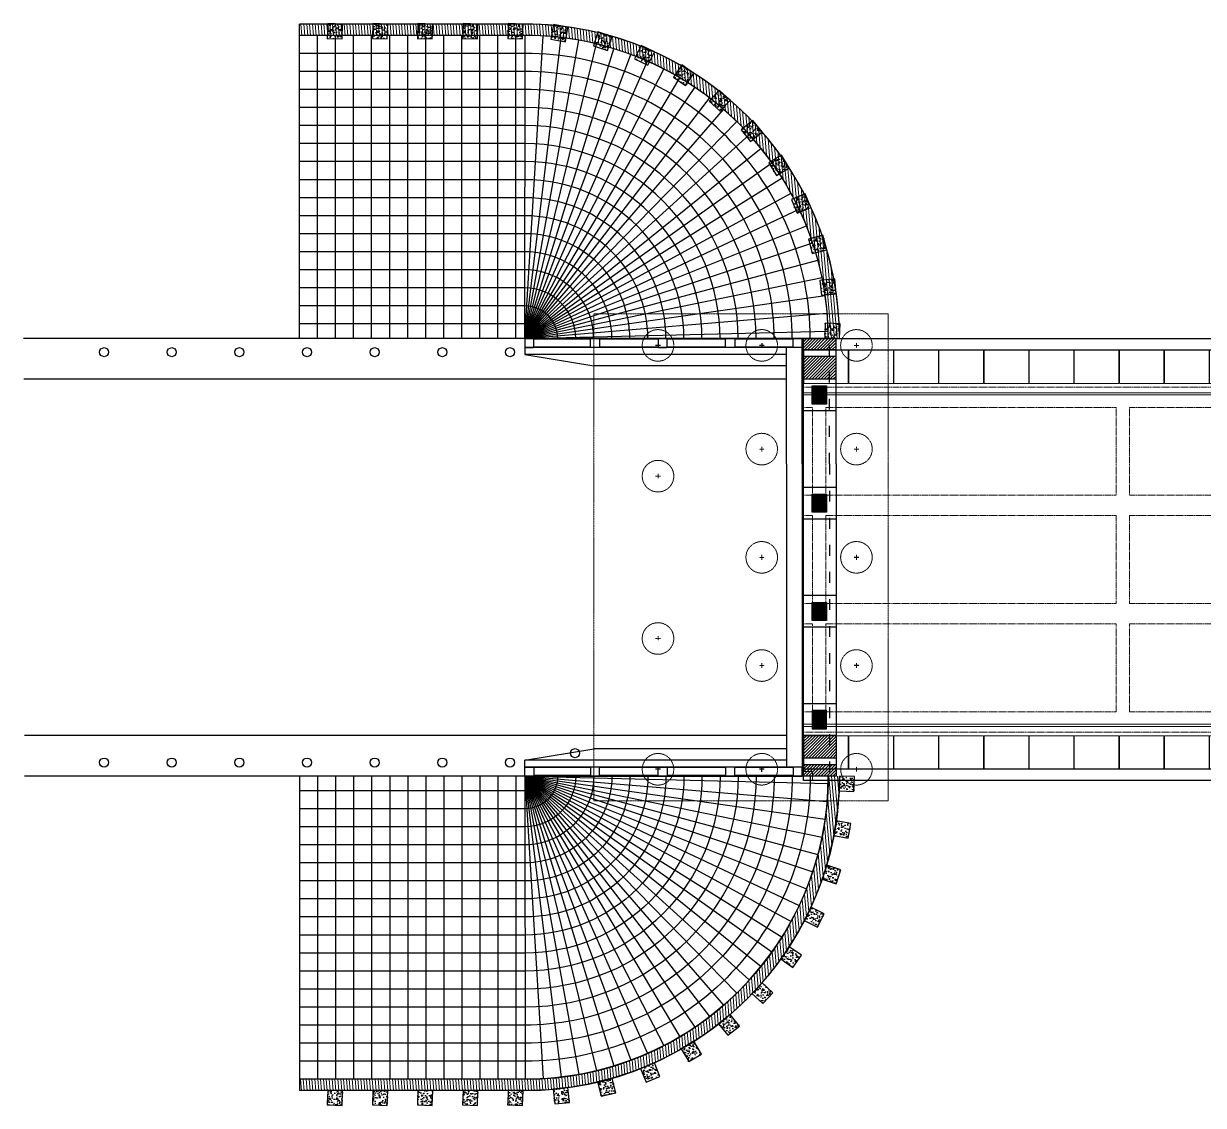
# Model space of a CAD drawing. Header units: inches. Extents: x 215676 to 3518780154, y 2761699 to 325936546.
# Drawn here: x 113258654 to 113284815, y 9451056 to 9475046 of the extents above; entities that cross this region are included whole.
import ezdxf

# ---------------------------------------------------------------- set-up
doc = ezdxf.new("R2010")
doc.units = ezdxf.units.IN
doc.header["$LTSCALE"] = 20
doc.header["$MEASUREMENT"] = 0
for name, pattern in [('ACAD_ISO03W100', [30, 12, -18]), ('DASHED', [0.75, 0.5, -0.25]), ('HIDDEN', [9.524999999999999, 6.35, -3.175])]:
    doc.linetypes.add(name, pattern=pattern)
for name, color, linetype in [('Abutment W Line', 11, 'Continuous'), ('Bearing  peat', 11, 'Continuous'), ('Deck Slab', 11, 'Continuous'), ('Extra Line', 134, 'Continuous'), ('Hatching', 65, 'Continuous'), ('Ralling', 6, 'Continuous'), ('RL', 1, 'Continuous')]:
    doc.layers.add(name, color=color, linetype=linetype)
for name, color, linetype, lineweight in [('Box', 30, 'Continuous', 13), ('Girder Line', 7, 'Continuous', 18), ('Railing', 6, 'Continuous', 15), ('Road', 7, 'Continuous', 30)]:
    doc.layers.add(name, color=color, linetype=linetype, lineweight=lineweight)
pattern_1 = [(45, (113368225.4387956, 9459709.098030254), (-33.67596045400933, 33.67596045400933), [])]
pattern_2 = [(45, (113368225.4387956, 9457309.098030254), (-33.67596045400933, 33.67596045400933), [])]
pattern_3 = [(0, (113368375.4387956, 9457309.098030254), (0, 25.4), [])]

# ---------------------------------------------------------------- blocks, each defined once
blk = doc.blocks.new('edgh')
at = {"layer": 'Box', "linetype": 'Continuous', "lineweight": 20, "ltscale": 5}
for p, q in [((331789.1434944446, 528972.9665487913), (331789.1434944446, 528972.9665487913)), ((331789.1434944446, 519172.9665487914), (331789.1434944446, 519172.9665487914)), ((350424.6434944447, 519172.9665487914), (333581.1434944447, 519172.9665487914)), ((351751.8852477008, 519172.9665487914), (350701.8852477008, 519172.9665487914))]:
    blk.add_line(p, q, dxfattribs=at)
for points in [[(331794.1434944447, 528717.9665487914), (332784.1434944447, 528717.9665487914), (332784.1434944447, 527977.9665487913), (331794.1434944447, 527977.9665487913)], [(332794.1434944447, 528717.9665487914), (333784.1434944447, 528717.9665487914), (333784.1434944447, 527977.9665487913), (332794.1434944447, 527977.9665487913)], [(333794.1434944447, 528717.9665487914), (334784.1434944447, 528717.9665487914), (334784.1434944447, 527977.9665487913), (333794.1434944447, 527977.9665487913)], [(334794.1434944447, 528717.9665487914), (335784.1434944447, 528717.9665487914), (335784.1434944447, 527977.9665487913), (334794.1434944447, 527977.9665487913)], [(335794.1434944447, 528717.9665487914), (336784.1434944447, 528717.9665487914), (336784.1434944447, 527977.9665487913), (335794.1434944447, 527977.9665487913)], [(336794.1434944447, 528717.9665487914), (337784.1434944447, 528717.9665487914), (337784.1434944447, 527977.9665487913), (336794.1434944447, 527977.9665487913)], [(337794.1434944447, 528717.9665487914), (338784.1434944447, 528717.9665487914), (338784.1434944447, 527977.9665487913), (337794.1434944447, 527977.9665487913)], [(338794.1434944447, 528717.9665487914), (339784.1434944447, 528717.9665487914), (339784.1434944447, 527977.9665487913), (338794.1434944447, 527977.9665487913)], [(339794.1434944447, 528717.9665487914), (340784.1434944447, 528717.9665487914), (340784.1434944447, 527977.9665487913), (339794.1434944447, 527977.9665487913)], [(340794.1434944447, 528717.9665487914), (341784.1434944447, 528717.9665487914), (341784.1434944447, 527977.9665487913), (340794.1434944447, 527977.9665487913)], [(341794.1434944447, 528717.9665487914), (342784.1434944447, 528717.9665487914), (342784.1434944447, 527977.9665487913), (341794.1434944447, 527977.9665487913)], [(342794.1434944447, 528717.9665487914), (342784.1434944447, 528717.9665487914), (342784.1434944447, 527977.9665487913), (342794.1434944447, 527977.9665487913)], [(342794.1434944447, 528717.9665487914), (343784.1434944447, 528717.9665487914), (343784.1434944447, 527977.9665487913), (342794.1434944447, 527977.9665487913)], [(343794.1434944447, 528717.9665487914), (344784.1434944447, 528717.9665487914), (344784.1434944447, 527977.9665487913), (343794.1434944447, 527977.9665487913)], [(344794.1434944447, 528717.9665487914), (345784.1434944447, 528717.9665487914), (345784.1434944447, 527977.9665487913), (344794.1434944447, 527977.9665487913)], [(345794.1434944447, 528717.9665487914), (346784.1434944447, 528717.9665487914), (346784.1434944447, 527977.9665487913), (345794.1434944447, 527977.9665487913)], [(346794.1434944447, 528717.9665487914), (347784.1434944447, 528717.9665487914), (347784.1434944447, 527977.9665487913), (346794.1434944447, 527977.9665487913)], [(347794.1434944447, 528717.9665487914), (348784.1434944447, 528717.9665487914), (348784.1434944447, 527977.9665487913), (347794.1434944447, 527977.9665487913)], [(348794.1434944447, 528717.9665487914), (349784.1434944447, 528717.9665487914), (349784.1434944447, 527977.9665487913), (348794.1434944447, 527977.9665487913)], [(349794.1434944447, 528717.9665487914), (350784.1434944447, 528717.9665487914), (350784.1434944447, 527977.9665487913), (349794.1434944447, 527977.9665487913)], [(350794.1434944447, 528717.9665487914), (351784.1434944447, 528717.9665487914), (351784.1434944447, 527977.9665487913), (350794.1434944447, 527977.9665487913)], [(331794.1434944447, 519427.9665487913), (332784.1434944447, 519427.9665487913), (332784.1434944447, 520167.9665487914), (331794.1434944447, 520167.9665487914)], [(332794.1434944447, 519427.9665487913), (333784.1434944447, 519427.9665487913), (333784.1434944447, 520167.9665487914), (332794.1434944447, 520167.9665487914)], [(333794.1434944447, 519427.9665487913), (334784.1434944447, 519427.9665487913), (334784.1434944447, 520167.9665487914), (333794.1434944447, 520167.9665487914)], [(334794.1434944447, 519427.9665487913), (335784.1434944447, 519427.9665487913), (335784.1434944447, 520167.9665487914), (334794.1434944447, 520167.9665487914)], [(335794.1434944447, 519427.9665487913), (336784.1434944447, 519427.9665487913), (336784.1434944447, 520167.9665487914), (335794.1434944447, 520167.9665487914)], [(336794.1434944447, 519427.9665487913), (337784.1434944447, 519427.9665487913), (337784.1434944447, 520167.9665487914), (336794.1434944447, 520167.9665487914)], [(337794.1434944447, 519427.9665487913), (338784.1434944447, 519427.9665487913), (338784.1434944447, 520167.9665487914), (337794.1434944447, 520167.9665487914)], [(338794.1434944447, 519427.9665487913), (339784.1434944447, 519427.9665487913), (339784.1434944447, 520167.9665487914), (338794.1434944447, 520167.9665487914)], [(339794.1434944447, 519427.9665487913), (340784.1434944447, 519427.9665487913), (340784.1434944447, 520167.9665487914), (339794.1434944447, 520167.9665487914)], [(340794.1434944447, 519427.9665487913), (341784.1434944447, 519427.9665487913), (341784.1434944447, 520167.9665487914), (340794.1434944447, 520167.9665487914)], [(341794.1434944447, 519427.9665487913), (342784.1434944447, 519427.9665487913), (342784.1434944447, 520167.9665487914), (341794.1434944447, 520167.9665487914)], [(342794.1434944447, 519427.9665487913), (342784.1434944447, 519427.9665487913), (342784.1434944447, 520167.9665487914), (342794.1434944447, 520167.9665487914)], [(342794.1434944447, 519427.9665487913), (343784.1434944447, 519427.9665487913), (343784.1434944447, 520167.9665487914), (342794.1434944447, 520167.9665487914)], [(343794.1434944447, 519427.9665487913), (344784.1434944447, 519427.9665487913), (344784.1434944447, 520167.9665487914), (343794.1434944447, 520167.9665487914)], [(344794.1434944447, 519427.9665487913), (345784.1434944447, 519427.9665487913), (345784.1434944447, 520167.9665487914), (344794.1434944447, 520167.9665487914)], [(345794.1434944447, 519427.9665487913), (346784.1434944447, 519427.9665487913), (346784.1434944447, 520167.9665487914), (345794.1434944447, 520167.9665487914)], [(346794.1434944447, 519427.9665487913), (347784.1434944447, 519427.9665487913), (347784.1434944447, 520167.9665487914), (346794.1434944447, 520167.9665487914)], [(347794.1434944447, 519427.9665487913), (348784.1434944447, 519427.9665487913), (348784.1434944447, 520167.9665487914), (347794.1434944447, 520167.9665487914)], [(348794.1434944447, 519427.9665487913), (349784.1434944447, 519427.9665487913), (349784.1434944447, 520167.9665487914), (348794.1434944447, 520167.9665487914)], [(349794.1434944447, 519427.9665487913), (350784.1434944447, 519427.9665487913), (350784.1434944447, 520167.9665487914), (349794.1434944447, 520167.9665487914)], [(350794.1434944447, 519427.9665487913), (351784.1434944447, 519427.9665487913), (351784.1434944447, 520167.9665487914), (350794.1434944447, 520167.9665487914)]]:
    blk.add_lwpolyline(points, close=True, dxfattribs=at)
at = {"layer": 'Deck Slab'}
for p, q in [((331789.1434944446, 528722.9665487913), (351789.3852477007, 528722.9665487913)), ((351789.3852477007, 519422.9665487914), (331789.1434944447, 519422.9665487914))]:
    blk.add_line(p, q, dxfattribs=at)
blk.add_lwpolyline([(350902.3852477008, 519172.9665487914), (331789.1434944447, 519172.9665487914), (331789.1434944446, 528972.9665487913), (351789.3852477006, 528972.9665487913), (351789.3852477007, 519172.9665487914), (350261.6434944447, 519172.9665487914)], dxfattribs=at)
at = {"layer": 'Girder Line', "linetype": 'HIDDEN', "ltscale": 0.15}
for p, q in [((331789.1434944447, 527897.9665487913), (351789.3852477007, 527897.9665487913)), ((331789.1434944447, 527447.9665487913), (331989.1434944447, 527447.9665487913)), ((331989.1434944446, 527447.9665487914), (331989.1434944447, 525497.9665487914)), ((332289.1434944446, 527447.9665487913), (338722.1434944446, 527447.9665487913)), ((332289.1434944446, 527447.9665487914), (332289.1434944446, 525497.9665487914)), ((338722.1434944446, 527447.9665487914), (338722.1434944446, 525497.9665487914)), ((339022.1434944447, 527447.9665487913), (344556.3852477007, 527447.9665487913)), ((339022.1434944447, 527447.9665487914), (339022.1434944447, 525497.9665487914)), ((344556.3852477007, 527447.9665487914), (344556.3852477007, 525497.9665487914)), ((344856.3852477008, 527447.9665487913), (351289.3852477007, 527447.9665487913)), ((344856.3852477007, 527447.9665487914), (344856.3852477008, 525497.9665487914)), ((351289.3852477007, 527447.9665487914), (351289.3852477007, 525497.9665487914)), ((351589.3852477007, 527447.9665487914), (351589.3852477007, 525497.9665487914)), ((331789.1434944447, 525497.9665487914), (331989.1434944447, 525497.9665487914)), ((331789.1434944446, 523072.9665487914), (331789.1434944446, 525372.9665487914)), ((332289.1434944446, 525497.9665487914), (338722.1434944446, 525497.9665487914)), ((339022.1434944447, 525497.9665487914), (344556.3852477007, 525497.9665487914)), ((344856.3852477008, 525497.9665487914), (351289.3852477007, 525497.9665487914)), ((351589.3852477007, 525497.9665487914), (351789.3852477007, 525497.9665487914)), ((331789.1434944447, 525047.9665487914), (331989.1434944447, 525047.9665487914)), ((331989.1434944447, 525047.9665487914), (331989.1434944447, 523097.9665487914)), ((332289.1434944447, 525047.9665487914), (332289.1434944447, 523097.9665487914)), ((332289.1434944446, 525047.9665487914), (338722.1434944446, 525047.9665487914)), ((338722.1434944446, 525047.9665487914), (338722.1434944447, 523097.9665487914)), ((339022.1434944447, 525047.9665487914), (344556.3852477007, 525047.9665487914)), ((339022.1434944447, 525047.9665487914), (339022.1434944447, 523097.9665487914)), ((344556.3852477007, 525047.9665487914), (344556.3852477007, 523097.9665487914)), ((344856.3852477008, 525047.9665487914), (351289.3852477007, 525047.9665487914)), ((344856.3852477008, 525047.9665487914), (344856.3852477008, 523097.9665487914)), ((351289.3852477007, 525047.9665487914), (351289.3852477007, 523097.9665487914)), ((351589.3852477007, 525047.9665487914), (351589.3852477008, 523097.9665487914)), ((331789.1434944447, 523097.9665487914), (331989.1434944447, 523097.9665487914)), ((332289.1434944447, 523097.9665487914), (338722.1434944447, 523097.9665487914)), ((339022.1434944447, 523097.9665487914), (344556.3852477007, 523097.9665487914)), ((344856.3852477008, 523097.9665487914), (351289.3852477007, 523097.9665487914)), ((351589.3852477007, 523097.9665487914), (351789.3852477007, 523097.9665487914)), ((331789.1434944447, 522647.9665487914), (331989.1434944447, 522647.9665487914)), ((331989.1434944447, 522647.9665487914), (331989.1434944447, 520697.9665487914)), ((332289.1434944447, 522647.9665487914), (332289.1434944447, 520697.9665487914)), ((332289.1434944447, 522647.9665487914), (338722.1434944447, 522647.9665487914)), ((338722.1434944447, 522647.9665487914), (338722.1434944447, 520697.9665487914)), ((339022.1434944447, 522647.9665487914), (344556.3852477008, 522647.9665487914)), ((339022.1434944447, 522647.9665487914), (339022.1434944447, 520697.9665487914)), ((344556.3852477008, 522647.9665487914), (344556.3852477007, 520697.9665487914)), ((344856.3852477007, 522647.9665487914), (351289.3852477008, 522647.9665487914)), ((344856.3852477007, 522647.9665487914), (344856.3852477007, 520697.9665487914)), ((351289.3852477008, 522647.9665487914), (351289.3852477007, 520697.9665487914)), ((351589.3852477007, 522647.9665487914), (351589.3852477007, 520697.9665487914)), ((331789.1434944447, 520697.9665487914), (331989.1434944447, 520697.9665487914)), ((332289.1434944447, 520697.9665487914), (338722.1434944447, 520697.9665487914)), ((339022.1434944447, 520697.9665487914), (344556.3852477007, 520697.9665487914)), ((344856.3852477007, 520697.9665487914), (351289.3852477007, 520697.9665487914)), ((351589.3852477007, 520697.9665487914), (351789.3852477007, 520697.9665487914)), ((331789.1434944447, 520247.9665487914), (351789.3852477007, 520247.9665487914))]:
    blk.add_line(p, q, dxfattribs=at)
at = {"layer": 'Girder Line', "linetype": 'HIDDEN', "ltscale": 15}
for p, q in [((351589.3852477007, 527447.9665487913), (351789.3852477007, 527447.9665487913)), ((351589.3852477007, 525047.9665487914), (351789.3852477007, 525047.9665487914)), ((351589.3852477007, 522647.9665487914), (351789.3852477007, 522647.9665487914))]:
    blk.add_line(p, q, dxfattribs=at)
at = {"layer": 'Railing', "linetype": 'Continuous', "lineweight": 20, "ltscale": 5}
for p, q in [((331789.1434944446, 527772.9665487913), (351789.3852477006, 527772.9665487913)), ((331789.1434944446, 527722.9665487913), (351789.3852477006, 527722.9665487913)), ((331789.1434944447, 520422.9665487914), (351789.3852477008, 520422.9665487914)), ((331789.1434944447, 520372.9665487914), (351789.3852477008, 520372.9665487914))]:
    blk.add_line(p, q, dxfattribs=at)
for points in [[(331801.1434944446, 519372.9665487914), (331977.1434944446, 519372.9665487914), (331989.1434944446, 519360.9665487914), (331989.1434944446, 519184.9665487914), (331977.1434944446, 519172.9665487914), (331801.1434944446, 519172.9665487914), (331789.1434944446, 519184.9665487914), (331789.1434944446, 519360.9665487914)], [(331801.1434944446, 519172.9665487914), (331977.1434944446, 519172.9665487914), (331989.1434944446, 519184.9665487914), (331989.1434944446, 519360.9665487914), (331977.1434944446, 519372.9665487914), (331801.1434944446, 519372.9665487914), (331789.1434944446, 519360.9665487914), (331789.1434944446, 519184.9665487914)], [(331801.1434944446, 519172.9665487914), (331977.1434944446, 519172.9665487914), (331989.1434944446, 519184.9665487914), (331989.1434944446, 519360.9665487914), (331977.1434944446, 519372.9665487914), (331801.1434944446, 519372.9665487914), (331789.1434944446, 519360.9665487914), (331789.1434944446, 519184.9665487914)], [(331801.1434944446, 519372.9665487914), (331977.1434944446, 519372.9665487914), (331989.1434944446, 519360.9665487914), (331989.1434944446, 519184.9665487914), (331977.1434944446, 519172.9665487914), (331801.1434944446, 519172.9665487914), (331789.1434944446, 519184.9665487914), (331789.1434944446, 519360.9665487914)], [(331801.1434944446, 519172.9665487914), (331977.1434944446, 519172.9665487914), (331989.1434944446, 519184.9665487914), (331989.1434944446, 519360.9665487914), (331977.1434944446, 519372.9665487914), (331801.1434944446, 519372.9665487914), (331789.1434944446, 519360.9665487914), (331789.1434944446, 519184.9665487914)]]:
    blk.add_lwpolyline(points, close=True, dxfattribs=at)
blk = doc.blocks.new('gfffe')
at = {"true_color": 0xed1f24}
h = blk.add_hatch(dxfattribs=at)
h.set_pattern_fill('AR-CONC', color=240, angle=-3.81666561775622e-14)
h.set_pattern_definition([(49.9999999999999, (5949314.327706725, 76386.57703159499), (182.184668996004, -15.93908553890321), [19.05, -209.55]), (355, (5949314.327706725, 76386.57703159499), (-35.24342142496921, 191.0568452390352), [15.24, -167.64058417]), (100.4514446999999, (5949329.509713725, 76385.24877809499), (146.9412470903534, 175.117751912195), [16.19000879999999, -178.0902445999999]), (46.18419999999996, (5949314.327706725, 76437.37703159498), (271.0790408921299, -42.04232793272732), [28.575, -314.325]), (96.63555760999989, (5949336.917606725, 76433.87353159499), (237.4041340515032, 247.4261245977214), [24.28502314, -267.13560816]), (351.1841511699999, (5949314.327706725, 76437.37703159498), (237.4041340649772, 247.4261245855325), [22.85996707, -251.45973192]), (20.99999999999993, (5949339.727706725, 76424.67703159498), (151.6143912691324, -102.2651981870877), [19.05, -209.55]), (325.9999999999999, (5949339.727706725, 76424.67703159498), (61.80202834764719, 184.1879661223192), [15.24, -167.64]), (71.45144499999995, (5949352.362239325, 76416.15493169498), (213.4164192787162, 81.9227688859051), [16.1900088, -178.0899376]), (37.49999999999998, (5949314.327706725, 76386.57703159499), (3.088603250591873, 84.5550388731531), [0, -165.608, 0, -170.18, 0, -168.275]), (7.499999999999957, (5949314.327706725, 76386.57703159499), (66.81966251030582, 100.1805748181195), [0, -97.02799999999998, 0, -161.798, 0, -64.13499999999999]), (327.5, (5949257.685706725, 76386.57703159499), (135.5905951668714, -5.728743992673534), [0, -63.49999999999999, 0, -198.12, 0, -262.8899999999999]), (317.4999999999999, (5949232.285706725, 76386.57703159499), (148.129181386018, 25.42649103333293), [0, -82.55, 0, -131.572, 0, -186.69])])
h.paths.add_polyline_path([(5963085.189231027, 76843.61030348999), (5962756.360412356, 76832.52273693965), (5962767.447978905, 76503.69391826894), (5963096.276797577, 76514.78148481926)])
at = {"ltscale": 10}
blk.add_lwpolyline([(5962756.360412356, 76832.52273693965), (5963085.189231027, 76843.61030348999), (5963096.276797577, 76514.78148481926), (5962767.447978905, 76503.69391826894)], close=True, dxfattribs=at)
blk = doc.blocks.new('*U431')
at = {"layer": 'RL', "rotation": 270.0000000000042}
blk.add_blockref('gfffe', (-76503.60149048388, 5962767.447979578), dxfattribs=at)
blk = doc.blocks.new('*U429')
at = {"layer": 'RL', "color": 0, "linetype": 'ByBlock', "lineweight": -2, "transparency": 16777216}
for p, rotation in [((6036756.837360528, 83413.22706302395), 7.856272489801484), ((6035779.39512697, 83206.11607864437), 16.07072116551191), ((6034841.572936816, 82861.47449750605), 24.28516984122234), ((6033962.614466812, 82386.37420514347), 32.49961851693282), ((6033160.555537445, 81790.56403938947), 40.71406719264328), ((6032451.854026261, 81086.26974874071), 48.92851586835366), ((6031851.052159851, 80287.943125664), 57.14296454406424), ((6031370.478114097, 79411.96546251199), 65.35741321977476), ((6031019.993045714, 78476.31141499542), 73.57186189548518), ((6030806.788745885, 77500.18017057749), 81.7863105711956), ((6030735.240068044, 76503.60149004427), 90.00075924690609)]:
    blk.add_blockref('*U431', p, dxfattribs=dict(at, rotation=rotation))
for p in [(6037753.843259813, 83478.6939182689), (6038753.843259813, 83478.6939182689), (6039753.843259813, 83478.6939182689), (6040753.843259813, 83478.6939182689), (6041753.843259813, 83478.6939182689)]:
    blk.add_blockref('*U431', p, dxfattribs=at)
blk = doc.blocks.new('*U421')
at = {"ltscale": 10}
blk.add_line((-4.117874862132975e-13, 6725), (0.9146961398801068, 6.220588693400858e-05), dxfattribs=at)
blk = doc.blocks.new('*U422')
at = {"layer": 'RL', "color": 0, "linetype": 'ByBlock', "lineweight": -2, "transparency": 16777216}
for p, rotation in [((-415740.2582700835, -43390.864347836), 193.6317096239301), ((-415348.9523523063, -43308.20532910706), 190.2237822179475), ((-414953.4247918003, -43248.95346378005), 186.8158548119649), ((-414555.0744803327, -43213.31831233795), 183.4079274059825), ((-414155.3102931046, -43201.42590827367), 180), ((-416504.6891601285, -43625.15270842103), 200.4475644358947), ((-416125.9585843622, -43496.63817366197), 197.0396370299124), ((-417235.9125454872, -43948.50697585123), 207.2634192478594), ((-416875.1105127613, -43775.95342519114), 203.8554918418771), ((-417585.8191828983, -44142.20307741329), 210.6713466538419), ((-417923.5928841417, -44356.35667045564), 214.0792740598244), ((-418248.0390198234, -44590.21034202354), 217.4872014658067), ((-418558.0100971428, -44842.93700442801), 220.8951288717895), ((-418852.4098183154, -45113.64282046841), 224.3030562777721), ((-419130.1969579314, -45401.37036473303), 227.7109836837547), ((-419390.3890455349, -45705.1020097968), 231.1189110897373), ((-419632.0658404002, -46023.76352533993), 234.5268384957198), ((-419854.3725862158, -46356.22787745834), 237.9347659017022), ((-420056.5230341645, -46701.31921472826), 241.3426933076847), ((-420237.8022237085, -47057.81702692757), 244.750620713667), ((-420397.5690112431, -47424.46046170512), 248.1585481196495), ((-420535.2583376774, -47799.95278393115), 251.566475525632), ((-420650.3832269206, -48182.96596195688), 254.9744029316145), ((-420742.5365082065, -48572.14536456297), 258.3823303375971), ((-420811.3922561653, -48966.1145519846), 261.7902577435796), ((-420856.7069435472, -49363.48014406839), 265.1981851495621), ((-420878.320302524, -49762.83674834376), 268.6061125555447)]:
    blk.add_blockref('*U421', p, dxfattribs=dict(at, rotation=rotation))
blk = doc.blocks.new('*U423')
at = {"layer": 'RL', "rotation": 270.0000000000042}
blk.add_blockref('gfffe', (-76503.60149048388, 5962767.447979578), dxfattribs=at)
blk = doc.blocks.new('*U430')
at = {"layer": 'RL', "color": 0, "linetype": 'ByBlock', "lineweight": -2, "transparency": 16777216}
for p, rotation in [((5951256.153368539, 83478.69391826901), 180), ((5952256.153368539, 83478.69391826901), 180), ((5953256.153368539, 83478.69391826901), 180), ((5954256.153368539, 83478.69391826901), 180), ((5955256.153368539, 83478.69391826901), 180), ((5956253.159267823, 83413.22706302405), 172.1437275101996), ((5957230.601501382, 83206.11607864447), 163.9292788344888), ((5958168.423691535, 82861.47449750616), 155.714830158778), ((5959047.382161539, 82386.37420514357), 147.5003814830672), ((5959849.441090907, 81790.56403938957), 139.2859328073564), ((5960558.14260209, 81086.2697487408), 131.0714841316456), ((5961158.944468499, 80287.94312566408), 122.8570354559347), ((5961639.518514254, 79411.96546251206), 114.642586780224), ((5961990.003582638, 78476.31141499548), 106.4281381045132), ((5962203.207882466, 77500.18017057753), 98.2136894288024), ((5962274.756560307, 76503.60149004433), 89.9992407530916)]:
    blk.add_blockref('*U423', p, dxfattribs=dict(at, rotation=rotation))
blk = doc.blocks.new('*U432')
at = {"ltscale": 10}
blk.add_line((-4.117874862132975e-13, 6725), (0.9146961398801068, 6.220588693400858e-05), dxfattribs=at)
blk = doc.blocks.new('*U433')
at = {"layer": 'RL', "color": 0, "linetype": 'ByBlock', "lineweight": -2, "transparency": 16777216}
for p, rotation in [((45391.64600968231, 414179.2351420274), 193.6317096239301), ((45782.95192745941, 414261.8941607564), 190.2237822179475), ((46178.47948796549, 414321.1460260834), 186.8158548119649), ((46576.82979943306, 414356.7811775255), 183.4079274059825), ((46976.59398666122, 414368.6735815898), 180), ((44627.21511963722, 413944.9467814424), 200.4475644358947), ((45005.94569540352, 414073.4613162015), 197.0396370299124), ((43895.99173427853, 413621.5925140122), 207.2634192478594), ((44256.79376700452, 413794.1460646723), 203.8554918418771), ((43546.08509686752, 413427.8964124501), 210.6713466538419), ((43208.31139562412, 413213.7428194078), 214.0792740598244), ((42883.86525994236, 412979.8891478399), 217.4872014658067), ((42573.89418262301, 412727.1624854354), 220.8951288717895), ((42279.4944614504, 412456.456669395), 224.3030562777721), ((42001.70732183435, 412168.7291251304), 227.7109836837547), ((41741.51523423084, 411864.9974800667), 231.1189110897373), ((41499.83843936554, 411546.3359645235), 234.5268384957198), ((41277.53169354998, 411213.8716124051), 237.9347659017022), ((41075.38124560124, 410868.7802751352), 241.3426933076847), ((40894.10205605726, 410512.2824629359), 244.750620713667), ((40734.33526852264, 410145.6390281583), 248.1585481196495), ((40596.64594208836, 409770.1467059323), 251.566475525632), ((40481.52105284523, 409387.1335279066), 254.9744029316145), ((40389.36777155924, 408997.9541253005), 258.3823303375971), ((40320.5120236005, 408603.9849378788), 261.7902577435796), ((40275.19733621861, 408206.6193457951), 265.1981851495621), ((40253.58397724182, 407807.2627415197), 268.6061125555447)]:
    blk.add_blockref('*U432', p, dxfattribs=dict(at, rotation=rotation))
blk = doc.blocks.new('PNAU')
at = {"layer": 'Hatching', "lineweight": 18, "true_color": 0x58ba48}
h = blk.add_hatch(dxfattribs=at)
h.set_pattern_fill('ANSI31', color=85, scale=20, angle=50)
h.set_pattern_definition([(94.99999999999984, (107366486.5575128, 9391556.134213777), (-63.25836332882584, -5.53438966447629), [])])
edge = h.paths.add_edge_path()
edge.add_line((113269771.213658, 9475034.828132046), (113264771.213658, 9475034.828132046))
edge.add_line((113264771.213658, 9475034.828132046), (113264771.213658, 9474784.828132046))
edge.add_line((113264771.213658, 9474784.828132046), (113269771.213658, 9474784.828132046))
edge.add_arc((113269773.1236258, 9468061.918721521), 6722.909681835557, 365.1539198028088, 450.0162776389096, ccw=False)
edge.add_line((113276468.8523679, 9468665.848520705), (113276722.8477286, 9468630.274228701))
edge.add_arc((113269781.490878, 9468070.983237328), 6963.852478259029, 364.6065828545248, 450.084556867013)
edge = h.paths.add_edge_path()
edge.add_line((113276722.8477285, 9468630.274228701), (113276468.8523679, 9468665.848520705))
edge.add_arc((113269771.213658, 9468059.828132045), 6725.000000031914, 360.89824209688834, 365.1701974417083, ccw=False)
edge.add_arc((113276658.5426902, 9468026.289219474), 214.314672905367, 427.466808458524, 499.5779811090106, ccw=False)
edge.add_line((113276740.6720534, 9468224.24261483), (113276722.8477285, 9468630.274228701))
edge = h.paths.add_edge_path()
edge.add_arc((113276658.5426902, 9468026.289219476), 214.3146729048316, 427.4668084584206, 499.5779811091144)
edge.add_line((113276495.3872492, 9468165.253535321), (113276496.213658, 9468059.828132046))
edge.add_line((113276496.213658, 9468059.828132046), (113276746.2136579, 9468059.828132046))
edge.add_line((113276746.2136579, 9468059.828132046), (113276740.6720534, 9468224.242614828))
at = {"layer": 'Hatching', "linetype": 'Continuous', "ltscale": 3}
h = blk.add_hatch(dxfattribs=at)
h.set_pattern_fill('ANSI31', color=256, scale=15, style=2)
h.set_pattern_definition(pattern_1)
h.paths.add_polyline_path([(113275921.213658, 9468059.828132046), (113276671.213658, 9468059.828132046), (113276671.213658, 9467809.828132046), (113275921.213658, 9467809.828132046)])
h = blk.add_hatch(dxfattribs=at)
h.set_pattern_fill('ANSI31', color=256, scale=15, style=2)
h.set_pattern_definition(pattern_1)
h.paths.add_polyline_path([(113275921.213658, 9467659.828132046), (113276671.213658, 9467659.828132046), (113276671.213658, 9467159.828132046), (113275921.213658, 9467159.828132046)])
h = blk.add_hatch(dxfattribs=at)
h.set_pattern_fill('LINE,_I', color=256, scale=8, style=2)
h.set_pattern_definition([(0, (113368375.4387956, 9459709.098030254), (0, 25.4), [])])
h.paths.add_polyline_path([(113276136.213658, 9467009.828132046), (113276296.213658, 9467009.828132046), (113276296.213658, 9466809.828132046), (113276136.213658, 9466809.828132046)])
h.paths.add_polyline_path([(113276296.213658, 9466809.828132046), (113276296.213658, 9467009.828132046), (113276456.213658, 9467009.828132046), (113276456.213658, 9466809.828132046)])
h.paths.add_polyline_path([(113276296.213658, 9466809.828132046), (113276456.213658, 9466809.828132046), (113276456.213658, 9466609.828132046), (113276296.213658, 9466609.828132046)])
h.paths.add_polyline_path([(113276296.213658, 9466609.828132046), (113276136.213658, 9466609.828132046), (113276136.213658, 9466809.828132046), (113276296.213658, 9466809.828132046)])
h = blk.add_hatch(dxfattribs=at)
h.set_pattern_fill('LINE,_I', color=256, scale=8, style=2)
h.set_pattern_definition(pattern_3)
h.paths.add_polyline_path([(113276136.213658, 9464609.828132046), (113276296.213658, 9464609.828132046), (113276296.213658, 9464409.828132046), (113276136.213658, 9464409.828132046)])
h.paths.add_polyline_path([(113276296.213658, 9464409.828132046), (113276296.213658, 9464609.828132046), (113276456.213658, 9464609.828132046), (113276456.213658, 9464409.828132046)])
h.paths.add_polyline_path([(113276296.213658, 9464409.828132046), (113276456.213658, 9464409.828132046), (113276456.213658, 9464209.828132046), (113276296.213658, 9464209.828132046)])
h.paths.add_polyline_path([(113276296.213658, 9464209.828132046), (113276136.213658, 9464209.828132046), (113276136.213658, 9464409.828132046), (113276296.213658, 9464409.828132046)])
h = blk.add_hatch(dxfattribs=at)
h.set_pattern_fill('LINE,_I', color=256, scale=8, style=2)
h.set_pattern_definition([(0, (113368375.4387956, 9454909.098030254), (0, 25.4), [])])
h.paths.add_polyline_path([(113276136.213658, 9462209.828132046), (113276296.213658, 9462209.828132046), (113276296.213658, 9462009.828132046), (113276136.213658, 9462009.828132046)])
h.paths.add_polyline_path([(113276296.213658, 9462009.828132046), (113276296.213658, 9462209.828132046), (113276456.213658, 9462209.828132046), (113276456.213658, 9462009.828132046)])
h.paths.add_polyline_path([(113276296.213658, 9462009.828132046), (113276456.213658, 9462009.828132046), (113276456.213658, 9461809.828132046), (113276296.213658, 9461809.828132046)])
h.paths.add_polyline_path([(113276296.213658, 9461809.828132046), (113276136.213658, 9461809.828132046), (113276136.213658, 9462009.828132046), (113276296.213658, 9462009.828132046)])
h = blk.add_hatch(dxfattribs=at)
h.set_pattern_fill('LINE,_I', color=256, scale=8, style=2)
h.set_pattern_definition(pattern_3)
h.paths.add_polyline_path([(113276136.213658, 9459409.828132046), (113276296.213658, 9459409.828132046), (113276296.213658, 9459609.828132046), (113276136.213658, 9459609.828132046)])
h.paths.add_polyline_path([(113276296.213658, 9459609.828132046), (113276296.213658, 9459409.828132046), (113276456.213658, 9459409.828132046), (113276456.213658, 9459609.828132046)])
h.paths.add_polyline_path([(113276296.213658, 9459609.828132046), (113276456.213658, 9459609.828132046), (113276456.213658, 9459809.828132046), (113276296.213658, 9459809.828132046)])
h.paths.add_polyline_path([(113276296.213658, 9459809.828132046), (113276136.213658, 9459809.828132046), (113276136.213658, 9459609.828132046), (113276296.213658, 9459609.828132046)])
h = blk.add_hatch(dxfattribs=at)
h.set_pattern_fill('ANSI31', color=256, scale=15, style=2)
h.set_pattern_definition(pattern_2)
h.paths.add_polyline_path([(113275921.213658, 9458759.828132046), (113276671.213658, 9458759.828132046), (113276671.213658, 9459259.828132046), (113275921.213658, 9459259.828132046)])
h = blk.add_hatch(dxfattribs=at)
h.set_pattern_fill('ANSI31', color=256, scale=15, style=2)
h.set_pattern_definition(pattern_2)
h.paths.add_polyline_path([(113275921.213658, 9458359.828132046), (113276671.213658, 9458359.828132046), (113276671.213658, 9458609.828132046), (113275921.213658, 9458609.828132046)])
at = {"layer": 'Hatching', "lineweight": 18, "true_color": 0x58ba48}
h = blk.add_hatch(dxfattribs=at)
h.set_pattern_fill('ANSI31', color=85, scale=20, angle=50)
h.set_pattern_definition([(94.99999999999984, (107366486.5575128, 9389156.134213777), (-63.25836332882584, -5.53438966447629), [])])
edge = h.paths.add_edge_path()
edge.add_line((113269771.213658, 9451384.828132046), (113264771.213658, 9451384.828132046))
edge.add_line((113264771.213658, 9451384.828132046), (113264771.213658, 9451634.828132046))
edge.add_line((113264771.213658, 9451634.828132046), (113269771.213658, 9451634.828132046))
edge.add_arc((113269773.1236258, 9458357.737542573), 6722.909681835557, 269.9837223610904, 354.8460801971912)
edge.add_line((113276468.8523679, 9457753.80774339), (113276722.8477286, 9457789.382035393))
edge.add_arc((113269781.490878, 9458348.673026767), 6963.852478259029, 269.915443132987, 355.3934171454752, ccw=False)
edge = h.paths.add_edge_path()
edge.add_line((113276722.8477285, 9457789.382035393), (113276468.8523679, 9457753.80774339))
edge.add_arc((113269771.213658, 9458359.828132048), 6725.000000031914, 354.8298025582918, 359.1017579031117)
edge.add_arc((113276658.5426902, 9458393.367044618), 214.314672905367, 220.4220188909894, 292.533191541476)
edge.add_line((113276740.6720534, 9458195.413649265), (113276722.8477285, 9457789.382035393))
edge = h.paths.add_edge_path()
edge.add_arc((113276658.5426902, 9458393.367044618), 214.3146729048316, 220.4220188908856, 292.53319154157936, ccw=False)
edge.add_line((113276495.3872492, 9458254.402728772), (113276496.213658, 9458359.828132046))
edge.add_line((113276496.213658, 9458359.828132046), (113276746.2136579, 9458359.828132046))
edge.add_line((113276746.2136579, 9458359.828132046), (113276740.6720534, 9458195.413649265))
at = {"ltscale": 10}
blk.add_line((113270621.213658, 9468059.828132022, -9.680661605671048e-09), (113261599.5227634, 9468059.828132022, -9.680661605671048e-09), dxfattribs=at)
for centre, radius, start, end in [((113269771.213658, 9468059.828132046), 6975, 0, 90), ((113269771.213658, 9468059.828132046), 6725, 0, 90), ((113269771.213658, 9458359.828132046), 6975, 270, 0), ((113269771.213658, 9458359.828132046), 6725, 270, 0)]:
    blk.add_arc(centre, radius, start, end, dxfattribs=at)
at = {"layer": 'Abutment W Line', "ltscale": 10}
blk.add_line((113270938.9050767, 9468059.828132046), (113265938.9050767, 9468059.828132046), dxfattribs=at)
at = {"layer": 'Abutment W Line', "ltscale": 5}
for p, q in [((113269771.213658, 9468059.828132046), (113269771.213658, 9467709.828132046)), ((113275571.213658, 9465284.828132046), (113275571.213658, 9467859.830775252)), ((113276671.213658, 9468059.828132046), (113275921.213658, 9468059.828132046)), ((113275921.213658, 9465284.828132046), (113275921.213658, 9468059.828132046)), ((113276671.213658, 9468059.828132046), (113275921.213658, 9468059.828132046)), ((113276671.213658, 9465284.828132046), (113276671.213658, 9468059.828132046)), ((113275571.213658, 9467709.828132046), (113269771.213658, 9467709.828132046)), ((113276671.213658, 9467809.828132046), (113275921.213658, 9467809.828132046)), ((113276671.213658, 9467659.828132046), (113275921.213658, 9467659.828132046)), ((113275571.213658, 9467459.828132046), (113271296.213658, 9467459.828132046)), ((113275571.213658, 9467159.828132046), (113271296.213658, 9467159.828132046)), ((113276671.213658, 9467159.828132046), (113275921.213658, 9467159.828132046)), ((113276671.213658, 9466459.828132046), (113275921.213658, 9466459.828132046)), ((113275571.213658, 9465284.828132046), (113275571.213658, 9458559.825488841)), ((113275921.213658, 9465284.828132046), (113275921.213658, 9458359.828132046)), ((113276671.213658, 9465284.828132046), (113276671.213658, 9458359.828132046)), ((113276671.213658, 9464759.828132046), (113275921.213658, 9464759.828132046)), ((113276671.213658, 9464059.828132046), (113275921.213658, 9464059.828132046)), ((113276671.213658, 9462359.828132046), (113275921.213658, 9462359.828132046)), ((113276671.213658, 9461659.828132046), (113275921.213658, 9461659.828132046)), ((113276671.213658, 9459959.828132046), (113275921.213658, 9459959.828132046)), ((113275571.213658, 9459259.828132046), (113271296.213658, 9459259.828132046)), ((113276671.213658, 9459259.828132046), (113275921.213658, 9459259.828132046)), ((113275571.213658, 9458959.828132046), (113271296.213658, 9458959.828132046)), ((113269771.213658, 9458359.828132046), (113269771.213658, 9458709.828132046)), ((113275571.213658, 9458709.828132046), (113269771.213658, 9458709.828132046)), ((113269771.213658, 9458359.828132046), (113269771.213658, 9458709.828132046)), ((113275571.213658, 9458709.828132046), (113269771.213658, 9458709.828132046)), ((113276671.213658, 9458759.828132046), (113275921.213658, 9458759.828132046)), ((113276671.213658, 9458609.828132046), (113275921.213658, 9458609.828132046)), ((113276671.213658, 9458359.828132046), (113275921.213658, 9458359.828132046)), ((113276671.213658, 9458359.828132046), (113275921.213658, 9458359.828132046)), ((113276671.213658, 9458359.828132046), (113275921.213658, 9458359.828132046))]:
    blk.add_line(p, q, dxfattribs=at)
at = {"layer": 'Abutment W Line', "linetype": 'ACAD_ISO03W100'}
for q in [(113276521.213658, 9468059.828132046), (113276521.213658, 9458359.828132046)]:
    blk.add_line((113276521.213658, 9465284.828132046), q, dxfattribs=at)
at = {"layer": 'Abutment W Line'}
for p, q in [((113269771.213658, 9467709.828132046), (113271296.213658, 9467459.828132046)), ((113269771.213658, 9458709.828132046), (113271296.213658, 9458959.828132046))]:
    blk.add_line(p, q, dxfattribs=at)
at = {"layer": 'Abutment W Line', "ltscale": 10}
for centre in [(113260438.9050767, 9467759.735703822), (113261938.9050767, 9467759.735703822), (113263438.9050767, 9467759.735703822), (113264938.9050767, 9467759.735703822), (113266438.9050767, 9467759.735703822), (113267938.9050767, 9467759.735703822), (113269438.9050767, 9467759.735703822), (113270880.9460009, 9458866.977194626), (113260438.9050767, 9458659.735703822), (113261938.9050767, 9458659.735703822), (113263438.9050767, 9458659.735703822), (113264938.9050767, 9458659.735703822), (113266438.9050767, 9458659.735703822), (113267938.9050767, 9458659.735703822), (113269438.9050767, 9458659.735703822)]:
    blk.add_circle(centre, 100, dxfattribs=at)
at = {"layer": 'Bearing  peat', "linetype": 'Continuous'}
for points in [[(113276456.213658, 9466609.828132046), (113276136.213658, 9466609.828132046), (113276136.213658, 9467009.828132046), (113276456.213658, 9467009.828132046)], [(113276456.213658, 9464209.828132046), (113276136.213658, 9464209.828132046), (113276136.213658, 9464609.828132046), (113276456.213658, 9464609.828132046)], [(113276456.213658, 9461809.828132046), (113276136.213658, 9461809.828132046), (113276136.213658, 9462209.828132046), (113276456.213658, 9462209.828132046)], [(113276456.213658, 9459809.828132046), (113276136.213658, 9459809.828132046), (113276136.213658, 9459409.828132046), (113276456.213658, 9459409.828132046)]]:
    blk.add_lwpolyline(points, close=True, dxfattribs=at)
at = {"layer": 'Extra Line'}
for p, q in [((113272773.713658, 9467909.828132046), (113272668.713658, 9467909.828132046)), ((113272721.213658, 9467962.328132046), (113272721.213658, 9467882.328132046)), ((113275073.713658, 9467909.828132046), (113274968.713658, 9467909.828132046)), ((113275021.213658, 9467962.328132046), (113275021.213658, 9467882.328132046)), ((113277173.713658, 9463209.828132046), (113277068.713658, 9463209.828132046)), ((113277173.713658, 9460809.828132046), (113277068.713658, 9460809.828132046)), ((113272773.713658, 9458509.828132046), (113272668.713658, 9458509.828132046)), ((113272721.213658, 9458463.246075165), (113272721.213658, 9458562.328132046)), ((113275073.713658, 9458509.369160488), (113274968.713658, 9458509.369160488)), ((113275021.213658, 9458456.869160488), (113275021.213658, 9458564.53169844))]:
    blk.add_line(p, q, dxfattribs=at)
at = {"layer": 'Girder Line', "linetype": 'DASHED', "ltscale": 0.15}
for p, q in [((113271296.213658, 9468609.828132046), (113271296.213658, 9464409.828132046)), ((113277821.213658, 9468609.828132046), (113271296.213658, 9468609.828132046)), ((113277821.213658, 9465284.828132046), (113277821.213658, 9468609.828132046)), ((113277173.713658, 9467909.828132046), (113277068.713658, 9467909.828132046)), ((113277121.213658, 9467962.328132046), (113277121.213658, 9467857.328132046)), ((113275073.713658, 9465609.828132046), (113274968.713658, 9465609.828132046)), ((113275073.713658, 9465609.828132046), (113274968.713658, 9465609.828132046)), ((113275021.213658, 9465662.328132046), (113275021.213658, 9465609.828132046)), ((113275021.213658, 9465557.328132046), (113275021.213658, 9465609.828132046)), ((113277173.713658, 9465609.828132046), (113277068.713658, 9465609.828132046)), ((113277173.713658, 9465609.828132046), (113277068.713658, 9465609.828132046)), ((113277121.213658, 9465662.328132046), (113277121.213658, 9465609.828132046)), ((113277121.213658, 9465557.328132046), (113277121.213658, 9465609.828132046)), ((113277821.213658, 9465284.828132046), (113277821.213658, 9457809.828132046)), ((113272773.713658, 9465009.828132046), (113272668.713658, 9465009.828132046)), ((113272773.713658, 9465009.828132046), (113272668.713658, 9465009.828132046)), ((113272721.213658, 9464963.246075165), (113272721.213658, 9465062.328132046)), ((113271296.213658, 9457809.828132046), (113271296.213658, 9464409.828132046)), ((113275073.713658, 9463209.828132046), (113274968.713658, 9463209.828132046)), ((113275021.213658, 9463157.328132046), (113275021.213658, 9463262.328132046)), ((113277121.213658, 9463157.328132046), (113277121.213658, 9463262.328132046)), ((113272773.713658, 9461409.828132046), (113272668.713658, 9461409.828132046)), ((113272773.713658, 9461409.828132046), (113272668.713658, 9461409.828132046)), ((113272721.213658, 9461363.246075165), (113272721.213658, 9461462.328132046)), ((113275073.713658, 9460809.828132046), (113274968.713658, 9460809.828132046)), ((113275021.213658, 9460757.328132046), (113275021.213658, 9460862.328132046)), ((113277121.213658, 9460757.328132046), (113277121.213658, 9460862.328132046)), ((113277173.713658, 9458509.828132046), (113277068.713658, 9458509.828132046)), ((113277121.213658, 9458457.328132046), (113277121.213658, 9458562.328132046)), ((113277821.213658, 9457809.828132046), (113271296.213658, 9457809.828132046))]:
    blk.add_line(p, q, dxfattribs=at)
for centre in [(113272721.213658, 9467909.828132046), (113275021.213658, 9467909.828132046), (113277121.213658, 9467909.828132046), (113275021.213658, 9465609.828132046), (113277121.213658, 9465609.828132046), (113272721.213658, 9465009.828132046), (113275021.213658, 9463209.828132046), (113277121.213658, 9463209.828132046), (113272721.213658, 9461409.828132046), (113275021.213658, 9460809.828132046), (113277121.213658, 9460809.828132046), (113272721.213658, 9458509.828132046), (113275021.213658, 9458509.828132046), (113277121.213658, 9458509.828132046)]:
    blk.add_circle(centre, 350, dxfattribs=at)
at = {"layer": 'Ralling'}
for p, q in [((113275909.213658, 9468059.828132046), (113269771.213658, 9468059.828132046)), ((113269771.213658, 9468059.828132046), (113275921.213658, 9468059.828132046)), ((113275921.213658, 9467859.830775252), (113269771.213658, 9467859.830775252)), ((113271221.213658, 9468047.831045331), (113269971.213658, 9468047.828132046)), ((113271221.2133879, 9467871.831045326), (113269971.213658, 9467871.828132046)), ((113272721.213658, 9468047.830775252), (113271421.213658, 9468047.830775252)), ((113272721.213658, 9467871.830775252), (113271421.213658, 9467871.830775252)), ((113274221.213658, 9468047.828132046), (113272921.213658, 9468047.830775252)), ((113274221.213658, 9467871.828132046), (113272921.213658, 9467871.830775252)), ((113275721.213658, 9468047.828132046), (113274421.213658, 9468047.828132046)), ((113275721.213658, 9467871.828132046), (113274421.213658, 9467871.828132046)), ((113275921.213658, 9458559.825488841), (113269771.213658, 9458559.825488841)), ((113271221.2133879, 9458547.825218767), (113269971.213658, 9458547.828132046)), ((113272721.213658, 9458547.825488841), (113271421.213658, 9458547.825488841)), ((113274221.213658, 9458547.828132046), (113272921.213658, 9458547.825488841)), ((113275721.213658, 9458547.828132046), (113274421.213658, 9458547.828132046)), ((113275909.213658, 9458359.828132046), (113269771.213658, 9458359.828132046)), ((113269771.213658, 9458359.828132046), (113275921.213658, 9458359.828132046)), ((113271221.213658, 9458371.825218763), (113269971.213658, 9458371.828132046)), ((113272721.213658, 9458371.825488841), (113271421.213658, 9458371.825488841)), ((113274221.213658, 9458371.828132046), (113272921.213658, 9458371.825488841)), ((113275721.213658, 9458371.828132046), (113274421.213658, 9458371.828132046))]:
    blk.add_line(p, q, dxfattribs=at)
for points in [[(113269783.213658, 9467859.828132046), (113269959.213658, 9467859.828132046), (113269971.213658, 9467871.828132046), (113269971.213658, 9468047.828132046), (113269959.213658, 9468059.828132046), (113269783.213658, 9468059.828132046), (113269771.213658, 9468047.828132046), (113269771.213658, 9467871.828132046)], [(113271409.213658, 9467859.830775252), (113271233.213658, 9467859.830775252), (113271221.213658, 9467871.830775252), (113271221.213658, 9468047.830775252), (113271233.213658, 9468059.830775252), (113271409.213658, 9468059.830775252), (113271421.213658, 9468047.830775252), (113271421.213658, 9467871.830775252)], [(113272733.213658, 9467859.830775252), (113272909.213658, 9467859.830775252), (113272921.213658, 9467871.830775252), (113272921.213658, 9468047.830775252), (113272909.213658, 9468059.830775252), (113272733.213658, 9468059.830775252), (113272721.213658, 9468047.830775252), (113272721.213658, 9467871.830775252)], [(113274409.213658, 9467859.828132046), (113274233.213658, 9467859.828132046), (113274221.213658, 9467871.828132046), (113274221.213658, 9468047.828132046), (113274233.213658, 9468059.828132046), (113274409.213658, 9468059.828132046), (113274421.213658, 9468047.828132046), (113274421.213658, 9467871.828132046)], [(113275909.213658, 9467859.828132046), (113275733.213658, 9467859.828132046), (113275721.213658, 9467871.828132046), (113275721.213658, 9468047.828132046), (113275733.213658, 9468059.828132046), (113275909.213658, 9468059.828132046), (113275921.213658, 9468047.828132046), (113275921.213658, 9467871.828132046)], [(113269783.213658, 9458559.828132046), (113269959.213658, 9458559.828132046), (113269971.213658, 9458547.828132046), (113269971.213658, 9458371.828132046), (113269959.213658, 9458359.828132046), (113269783.213658, 9458359.828132046), (113269771.213658, 9458371.828132046), (113269771.213658, 9458547.828132046)], [(113271409.213658, 9458559.825488841), (113271233.213658, 9458559.825488841), (113271221.213658, 9458547.825488841), (113271221.213658, 9458371.825488841), (113271233.213658, 9458359.825488841), (113271409.213658, 9458359.825488841), (113271421.213658, 9458371.825488841), (113271421.213658, 9458547.825488841)], [(113272733.213658, 9458559.825488841), (113272909.213658, 9458559.825488841), (113272921.213658, 9458547.825488841), (113272921.213658, 9458371.825488841), (113272909.213658, 9458359.825488841), (113272733.213658, 9458359.825488841), (113272721.213658, 9458371.825488841), (113272721.213658, 9458547.825488841)], [(113274409.213658, 9458559.828132046), (113274233.213658, 9458559.828132046), (113274221.213658, 9458547.828132046), (113274221.213658, 9458371.828132046), (113274233.213658, 9458359.828132046), (113274409.213658, 9458359.828132046), (113274421.213658, 9458371.828132046), (113274421.213658, 9458547.828132046)], [(113275909.213658, 9458559.828132046), (113275733.213658, 9458559.828132046), (113275721.213658, 9458547.828132046), (113275721.213658, 9458371.828132046), (113275733.213658, 9458359.828132046), (113275909.213658, 9458359.828132046), (113275921.213658, 9458371.828132046), (113275921.213658, 9458547.828132046)]]:
    blk.add_lwpolyline(points, close=True, dxfattribs=at)
at = {"layer": 'RL', "ltscale": 0.5}
for p, q in [((113264771.213658, 9468059.828132046), (113264771.213658, 9475034.828132046)), ((113265171.213658, 9468059.828132046), (113265171.213658, 9474784.828132046)), ((113265571.213658, 9468059.828132046), (113265571.213658, 9474784.828132046)), ((113265971.213658, 9468059.828132046), (113265971.213658, 9474784.828132046)), ((113266371.213658, 9468059.828132046), (113266371.213658, 9474784.828132046)), ((113266771.213658, 9468059.828132046), (113266771.213658, 9474784.828132046)), ((113267171.213658, 9468059.828132046), (113267171.213658, 9474784.828132046)), ((113267571.213658, 9468059.828132046), (113267571.213658, 9474784.828132046)), ((113267971.213658, 9468059.828132046), (113267971.213658, 9474784.828132046)), ((113268371.213658, 9468059.828132046), (113268371.213658, 9474784.828132046)), ((113268771.213658, 9468059.828132046), (113268771.213658, 9474784.828132046)), ((113269171.213658, 9468059.828132046), (113269171.213658, 9474784.828132046)), ((113269571.213658, 9468059.828132046), (113269571.213658, 9474784.828132046)), ((113265938.9050767, 9468059.735703822), (113258653.5438112, 9468059.84110545)), ((113272449.0291145, 9467159.828132046), (113258655.6331328, 9467159.828132046)), ((113271593.9050767, 9459259.828132046), (113258671.6074129, 9459259.828132046)), ((113271593.9050767, 9458359.828132046), (113258674.3973959, 9458359.828132046)), ((113264771.213658, 9458359.828132046), (113264771.213658, 9451384.828132046)), ((113265171.213658, 9458359.828132046), (113265171.213658, 9451634.828132046)), ((113265571.213658, 9458359.828132046), (113265571.213658, 9451634.828132046)), ((113265971.213658, 9458359.828132046), (113265971.213658, 9451634.828132046)), ((113266371.213658, 9458359.828132046), (113266371.213658, 9451634.828132046)), ((113266771.213658, 9458359.828132046), (113266771.213658, 9451634.828132046)), ((113267171.213658, 9458359.828132046), (113267171.213658, 9451634.828132046)), ((113267571.213658, 9458359.828132046), (113267571.213658, 9451634.828132046)), ((113267971.213658, 9458359.828132046), (113267971.213658, 9451634.828132046)), ((113268371.213658, 9458359.828132046), (113268371.213658, 9451634.828132046)), ((113268771.213658, 9458359.828132046), (113268771.213658, 9451634.828132046)), ((113269171.213658, 9458359.828132046), (113269171.213658, 9451634.828132046)), ((113269571.213658, 9458359.828132046), (113269571.213658, 9451634.828132046))]:
    blk.add_line(p, q, dxfattribs=at)
for points in [[(113276746.2136574, 9468059.735703822, 0.4142174436114363), (113269771.213658, 9475034.828132046), (113264771.213658, 9475034.828132046)], [(113276496.2136574, 9468059.739016661, 0.4142174436114359), (113269771.213658, 9474784.828132046), (113264771.213658, 9474784.828132046)], [(113276096.2136574, 9468059.744317206, 0.4142174436114373), (113269771.213658, 9474384.828132046), (113264771.213658, 9474384.828132046)], [(113275696.2136575, 9468059.749617748, 0.4142174436114366), (113269771.213658, 9473984.828132046), (113264771.213658, 9473984.828132046)], [(113275296.2136575, 9468059.754918292, 0.4142174436114348), (113269771.213658, 9473584.828132046), (113264771.213658, 9473584.828132046)], [(113274896.2136575, 9468059.760218835, 0.4142174436114356), (113269771.213658, 9473184.828132046), (113264771.213658, 9473184.828132046)], [(113274496.2136576, 9468059.765519379, 0.414217443611434), (113269771.213658, 9472784.828132046), (113264771.213658, 9472784.828132046)], [(113274096.2136576, 9468059.770819923, 0.4142174436114354), (113269771.213658, 9472384.828132046), (113264771.213658, 9472384.828132046)], [(113273696.2136576, 9468059.776120465, 0.4142174436114333), (113269771.213658, 9471984.828132046), (113264771.213658, 9471984.828132046)], [(113273296.2136577, 9468059.78142101, 0.414217443611435), (113269771.213658, 9471584.828132046), (113264771.213658, 9471584.828132046)], [(113272896.2136577, 9468059.786721552, 0.414217443611431), (113269771.213658, 9471184.828132046), (113264771.213658, 9471184.828132046)], [(113272496.2136578, 9468059.792022096, 0.4142174436114337), (113269771.213658, 9470784.828132046), (113264771.213658, 9470784.828132046)], [(113272096.2136578, 9468059.797322638, 0.414217443611429), (113269771.213658, 9470384.828132046), (113264771.213658, 9470384.828132046)], [(113271696.2136578, 9468059.802623183, 0.4142174436114323), (113269771.213658, 9469984.828132046), (113264771.213658, 9469984.828132046)], [(113271296.2136579, 9468059.807923725, 0.414217443611436), (113269771.213658, 9469584.828132046), (113264771.213658, 9469584.828132046)], [(113270896.2136579, 9468059.81322427, 0.414217443611429), (113269771.213658, 9469184.828132046), (113264771.213658, 9469184.828132046)], [(113270496.2136579, 9468059.818524811, 0.4142174436114319), (113269771.213658, 9468784.828132046), (113264771.213658, 9468784.828132046)], [(113270096.213658, 9468059.823825356, 0.4142174436113963), (113269771.213658, 9468384.828132046), (113264771.213658, 9468384.828132046)], [(113276746.2136574, 9458359.920560272, -0.4142174436114363), (113269771.213658, 9451384.828132046), (113264771.213658, 9451384.828132046)], [(113276496.2136574, 9458359.917247431, -0.4142174436114359), (113269771.213658, 9451634.828132046), (113264771.213658, 9451634.828132046)], [(113276096.2136574, 9458359.911946889, -0.4142174436114373), (113269771.213658, 9452034.828132046), (113264771.213658, 9452034.828132046)], [(113275696.2136575, 9458359.906646345, -0.4142174436114366), (113269771.213658, 9452434.828132046), (113264771.213658, 9452434.828132046)], [(113275296.2136575, 9458359.901345802, -0.4142174436114348), (113269771.213658, 9452834.828132046), (113264771.213658, 9452834.828132046)], [(113274896.2136575, 9458359.896045258, -0.4142174436114356), (113269771.213658, 9453234.828132046), (113264771.213658, 9453234.828132046)], [(113274496.2136576, 9458359.890744716, -0.414217443611434), (113269771.213658, 9453634.828132046), (113264771.213658, 9453634.828132046)], [(113274096.2136576, 9458359.885444172, -0.4142174436114354), (113269771.213658, 9454034.828132046), (113264771.213658, 9454034.828132046)], [(113273696.2136576, 9458359.88014363, -0.4142174436114333), (113269771.213658, 9454434.828132046), (113264771.213658, 9454434.828132046)], [(113273296.2136577, 9458359.874843085, -0.414217443611435), (113269771.213658, 9454834.828132046), (113264771.213658, 9454834.828132046)], [(113272896.2136577, 9458359.869542541, -0.414217443611431), (113269771.213658, 9455234.828132046), (113264771.213658, 9455234.828132046)], [(113272496.2136578, 9458359.864241999, -0.4142174436114337), (113269771.213658, 9455634.828132046), (113264771.213658, 9455634.828132046)], [(113272096.2136578, 9458359.858941454, -0.414217443611429), (113269771.213658, 9456034.828132046), (113264771.213658, 9456034.828132046)], [(113271696.2136578, 9458359.853640912, -0.4142174436114323), (113269771.213658, 9456434.828132046), (113264771.213658, 9456434.828132046)], [(113271296.2136579, 9458359.848340368, -0.414217443611436), (113269771.213658, 9456834.828132046), (113264771.213658, 9456834.828132046)], [(113270896.2136579, 9458359.843039826, -0.414217443611429), (113269771.213658, 9457234.828132046), (113264771.213658, 9457234.828132046)], [(113270496.2136579, 9458359.837739281, -0.4142174436114319), (113269771.213658, 9457634.828132046), (113264771.213658, 9457634.828132046)], [(113270096.213658, 9458359.832438739, -0.4142174436113963), (113269771.213658, 9458034.828132046), (113264771.213658, 9458034.828132046)]]:
    blk.add_lwpolyline(points, format="xyb", dxfattribs=at)
blk.add_blockref('edgh', (112944157.0701635, 8939086.861583257))
at = {"layer": 'RL', "extrusion": (0, 0, -1), "zscale": -1}
blk.add_blockref('*U429', (-119307481.4537254, 9391556.134213777), dxfattribs=at)
at = {"layer": 'RL', "ltscale": 0.5, "xscale": -1}
blk.add_blockref('*U422', (112855615.9033649, 9517986.254040321), dxfattribs=at)
at = {"layer": 'RL', "xscale": -1, "rotation": 180}
blk.add_blockref('*U430', (107314471.4570971, 9534863.522050316), dxfattribs=at)
at = {"layer": 'RL', "ltscale": 0.5, "rotation": 180}
blk.add_blockref('*U433', (113316747.8076447, 9866003.501713637), dxfattribs=at)

msp = doc.modelspace()

# ---------------------------------------------------------------- block references
at = {"layer": 'Road', "lineweight": 0}
msp.add_blockref('PNAU', (0, 0), dxfattribs=at)

doc.saveas('drawing.dxf')
